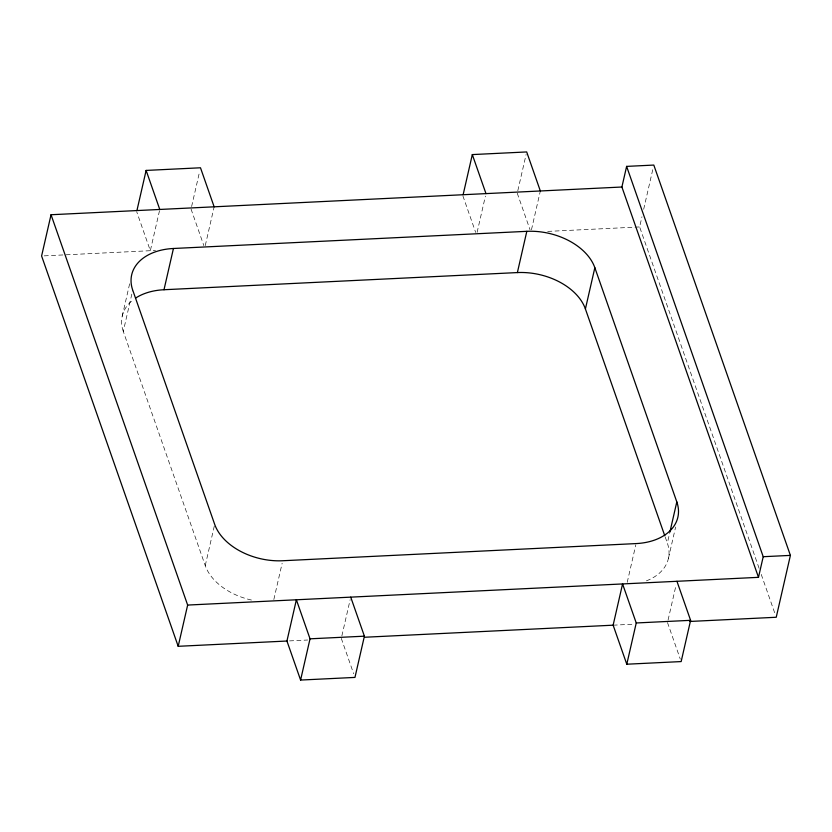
<?xml version="1.0" encoding="UTF-8"?>
<svg xmlns="http://www.w3.org/2000/svg" width="832" height="832" viewBox="0 0 832 832"><rect width="100%" height="100%" fill="white"/><g stroke="black" fill="none" stroke-linecap="round" stroke-linejoin="round"><path stroke-width="0.62" stroke-dasharray="4.16 3.12" d="M122.2 316.274L129.927 282.526M251.43 600.038A56.846 37.96 12.9 0 1 205.244 565.604L123.282 331.406L132.735 290.17M159.494 210.714L150.332 250.702L136.677 211.671M191.61 206.534L199.628 171.538M205.275 245.565L214.146 206.814M205.244 565.604L214.687 524.358M273.842 599.498L282.142 563.254M341.869 635.887L350.168 599.643M477.11 232.357L485.41 196.113M517.816 190.684L526.115 154.44M531.471 229.715L540.062 192.223M759.106 568.318L639.631 226.938L641.95 216.83M643.677 209.258L653.224 167.596M627.224 582.327L635.814 544.835M646.422 580.85A56.846 37.96 12.9 0 0 667.358 543.15L669.937 531.908M668.45 558.293L675.605 527.051M668.075 620.038L676.083 585.042M44.19 255.861L155.511 250.453M547.726 231.4L639.631 226.938M289.515 640.9L307.642 640.016M613.132 625.186L633.838 624.177M761.249 574.434L774.946 613.59M665.215 537.025L667.358 543.15M517.244 193.18L530.046 229.778M667.493 622.544L680.306 659.131M462.873 195.822L475.675 232.419M191.038 209.03L203.85 245.627M341.297 638.383L353.673 673.764M123.282 331.406A56.846 37.96 12.9 0 1 133.723 299.406"/><path stroke-width="1.25" d="M51.043 214.739L187.647 605.062L758.493 577.335L621.899 187.013L51.043 214.739L41.6 255.986L178.194 646.308L286.936 641.025L300.591 680.056L354.962 677.414L364.406 636.178L350.74 597.147M136.958 210.423L146.12 170.425L200.491 167.783L214.146 206.814M135.606 298.095A56.846 37.96 12.9 0 1 163.998 289.734L173.441 248.487L526.822 231.327A56.846 37.96 12.9 0 1 594.849 267.717L676.811 501.914L669.937 531.908M178.194 646.308L187.647 605.062M286.936 641.025L296.379 599.778L310.034 638.82L300.591 680.056M463.164 194.574L472.316 154.586L526.687 151.944L540.342 190.975M163.998 289.734L517.379 272.574L526.822 231.327M664.789 535.798L585.406 308.963L594.849 267.717M621.899 187.013L626.621 166.39L653.806 165.069L790.4 555.391L776.235 617.261L689.499 621.473M626.787 664.217L613.132 625.186L622.575 583.939L636.241 622.97L626.787 664.217L681.158 661.575L690.602 620.329L676.946 581.298M758.493 577.335L763.214 556.712L626.621 166.39M763.214 556.712L790.4 555.391M310.034 638.82L364.406 636.178M636.241 622.97L690.602 620.329M364.593 637.25L613.132 625.186M472.316 154.586L485.982 193.617M146.12 170.425L159.775 209.456M517.379 272.574A56.846 37.96 12.9 0 1 585.406 308.963M173.441 248.487A56.846 37.96 12.9 0 0 132.735 290.17L214.687 524.358A56.846 37.96 12.9 0 0 282.714 560.747L636.106 543.587A56.846 37.96 12.9 0 0 676.811 501.914"/></g></svg>
